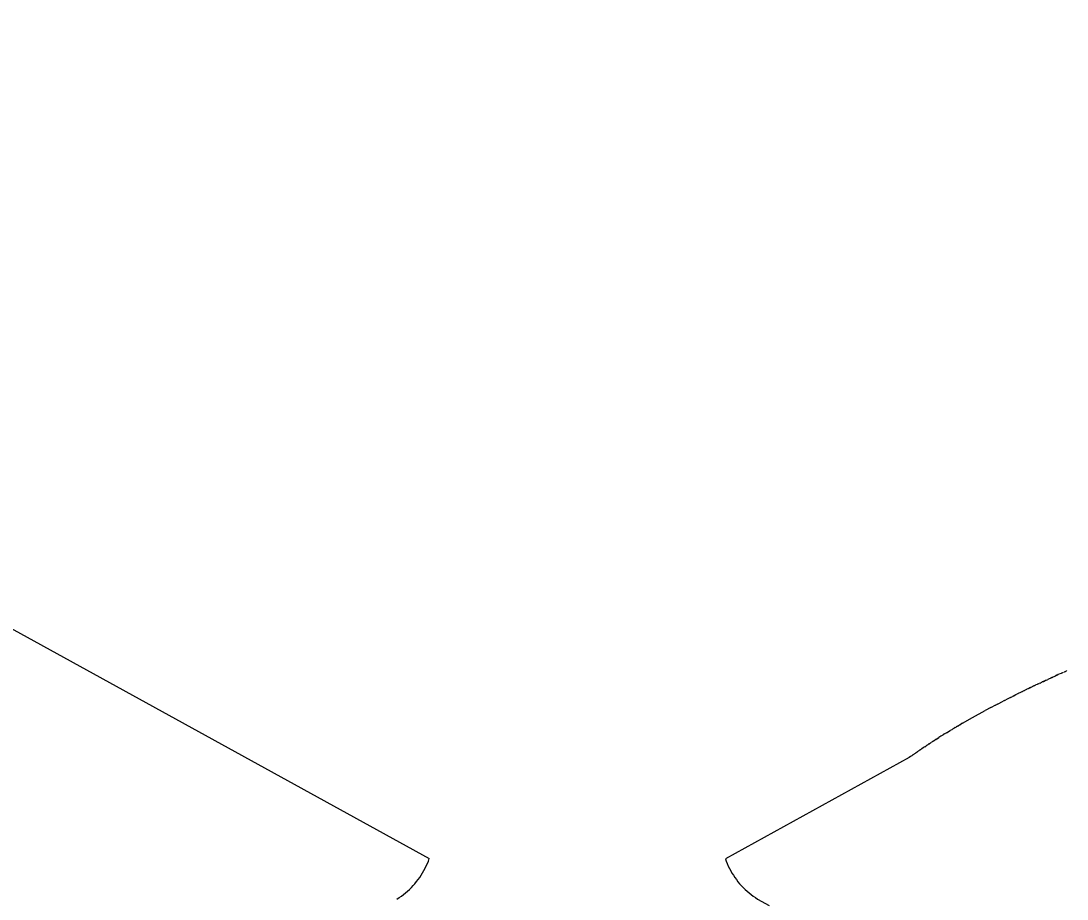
# Model space of a CAD drawing. Header units: millimetres. Extents: x 311 to 4068, y 1050 to 3803.
# Drawn here: x 714.06 to 760.47, y 2845.07 to 2884.01 of the extents above; entities that cross this region are included whole.
import ezdxf

# ---------------------------------------------------------------- set-up
doc = ezdxf.new("R2010")
doc.units = ezdxf.units.MM
doc.layers.add('ZANO_R', color=7, linetype='Continuous', lineweight=0)
doc.layers.add('ZANO_W', color=1, linetype='Continuous', lineweight=0)
doc.styles.get("Standard").update_dxf_attribs({"font": 'ARIALUNI.TTF'})
doc.dimstyles.new('pl i ang', dxfattribs={"dimtxt": 50, "dimasz": 50, "dimexe": 1.25, "dimexo": 0.625, "dimgap": 10, "dimtad": 1, "dimtoh": 1, "dimtxsty": 'Standard', "dimcen": 2.5, "dimclrd": 1, "dimclre": 1, "dimclrt": 1, "dimadec": 0, "dimazin": 0, "dimtfac": 1, "dimtmove": 0, "dimatfit": 3, "dimfxl": 1, "dimarcsym": 1})

# ---------------------------------------------------------------- blocks, each defined once
blk = doc.blocks.new('*D407')
at = {"layer": 'ZANO_W', "color": 1, "lineweight": -2}
for p, q in [((563.749, 2930.856), (563.749, 2664.746)), ((913.743, 2930.862), (913.743, 2664.746)), ((603.749, 2674.746), (873.743, 2674.746))]:
    blk.add_line(p, q, dxfattribs=at)
at = {"layer": 'ZANO_W', "color": 1}
for points in [[(603.749, 2681.413), (603.749, 2668.079), (563.749, 2674.746)], [(873.743, 2668.079), (873.743, 2681.413), (913.743, 2674.746)]]:
    blk.add_solid(points, dxfattribs=at)
at = {"layer": 'ZANO_W', "color": 1, "insert": (738.746, 2705.182), "char_height": 40, "attachment_point": 5}
blk.add_mtext('350', dxfattribs=at)
blk = doc.blocks.new('*D409')
at = {"layer": 'ZANO_W', "color": 1, "lineweight": -2}
for p, q in [((748.743, 3712.066), (1183.473, 3712.066)), ((1173.473, 3672.066), (1173.473, 2589.419)), ((1034.368, 2549.419), (1183.473, 2549.419))]:
    blk.add_line(p, q, dxfattribs=at)
at = {"layer": 'ZANO_W', "color": 1}
for points in [[(1180.14, 3672.066), (1166.807, 3672.066), (1173.473, 3712.066)], [(1166.807, 2589.419), (1180.14, 2589.419), (1173.473, 2549.419)]]:
    blk.add_solid(points, dxfattribs=at)
at = {"layer": 'ZANO_W', "color": 1, "insert": (1143.037, 3130.743), "char_height": 40, "attachment_point": 5, "rotation": 90}
blk.add_mtext('1163', dxfattribs=at)

msp = doc.modelspace()

# ---------------------------------------------------------------- linework, layer by layer
at = {"layer": 'ZANO_R'}
for p, q in [((667.651, 2882.373), (732.176, 2846.87)), ((760.432, 2855.184), (760.44, 2855.188)), ((760.451, 2855.193), (760.46, 2855.197)), ((760.471, 2855.203), (760.472, 2855.203)), ((759.397, 2854.708), (759.44, 2854.728)), ((759.455, 2854.735), (759.44, 2854.728)), ((759.455, 2854.735), (759.504, 2854.758)), ((759.512, 2854.762), (759.504, 2854.758)), ((759.512, 2854.762), (759.625, 2854.814)), ((759.671, 2854.835), (759.625, 2854.814)), ((759.671, 2854.835), (759.683, 2854.841)), ((759.72, 2854.858), (759.683, 2854.841)), ((759.72, 2854.858), (759.739, 2854.867)), ((759.767, 2854.88), (759.739, 2854.867)), ((759.767, 2854.88), (759.792, 2854.891)), ((759.813, 2854.901), (759.792, 2854.891)), ((759.813, 2854.901), (759.844, 2854.915)), ((759.856, 2854.921), (759.844, 2854.915)), ((759.856, 2854.921), (759.939, 2854.959)), ((760.015, 2854.993), (759.939, 2854.959)), ((760.015, 2854.993), (760.031, 2855.001)), ((760.084, 2855.025), (760.031, 2855.001)), ((760.084, 2855.025), (760.112, 2855.038)), ((760.205, 2855.08), (760.112, 2855.038)), ((760.205, 2855.08), (760.219, 2855.086)), ((760.257, 2855.103), (760.219, 2855.086)), ((760.257, 2855.103), (760.279, 2855.114)), ((760.303, 2855.125), (760.307, 2855.126)), ((760.344, 2855.143), (760.355, 2855.148)), ((760.379, 2855.159), (760.396, 2855.167)), ((760.408, 2855.173), (760.413, 2855.175)), ((758.496, 2854.278), (758.43, 2854.246)), ((758.496, 2854.278), (758.52, 2854.289)), ((758.588, 2854.323), (758.52, 2854.289)), ((758.588, 2854.323), (758.607, 2854.332)), ((758.677, 2854.366), (758.607, 2854.332)), ((758.677, 2854.366), (758.693, 2854.373)), ((758.762, 2854.407), (758.693, 2854.373)), ((758.762, 2854.407), (758.776, 2854.414)), ((758.843, 2854.446), (758.776, 2854.414)), ((758.843, 2854.446), (758.858, 2854.453)), ((758.922, 2854.484), (758.858, 2854.453)), ((758.922, 2854.484), (758.938, 2854.491)), ((758.997, 2854.52), (758.938, 2854.491)), ((758.997, 2854.52), (759.015, 2854.528)), ((759.07, 2854.554), (759.015, 2854.528)), ((759.07, 2854.554), (759.091, 2854.564)), ((759.14, 2854.587), (759.091, 2854.564)), ((759.14, 2854.587), (759.165, 2854.599)), ((759.208, 2854.619), (759.165, 2854.599)), ((759.208, 2854.619), (759.237, 2854.633)), ((759.273, 2854.65), (759.237, 2854.633)), ((759.273, 2854.65), (759.306, 2854.665)), ((759.336, 2854.679), (759.306, 2854.665)), ((759.336, 2854.679), (759.374, 2854.697)), ((759.397, 2854.708), (759.374, 2854.697)), ((757.385, 2853.718), (757.644, 2853.852)), ((757.696, 2853.878), (757.644, 2853.852)), ((757.696, 2853.878), (757.749, 2853.905)), ((757.959, 2854.012), (757.749, 2853.905)), ((757.959, 2854.012), (758.052, 2854.059)), ((758.078, 2854.071), (758.052, 2854.059)), ((758.078, 2854.071), (758.15, 2854.107)), ((758.191, 2854.127), (758.15, 2854.107)), ((758.191, 2854.127), (758.245, 2854.154)), ((758.297, 2854.18), (758.245, 2854.154)), ((758.297, 2854.18), (758.339, 2854.201)), ((758.399, 2854.23), (758.339, 2854.201)), ((758.399, 2854.23), (758.43, 2854.245)), ((756.283, 2853.124), (756.839, 2853.429)), ((757.087, 2853.562), (756.839, 2853.429)), ((757.087, 2853.562), (757.208, 2853.626)), ((757.293, 2853.67), (757.208, 2853.626)), ((757.293, 2853.67), (757.32, 2853.684)), ((757.385, 2853.718), (757.32, 2853.684)), ((755.827, 2852.864), (755.759, 2852.825)), ((755.827, 2852.864), (756.27, 2853.116)), ((756.283, 2853.124), (756.27, 2853.116)), ((755.038, 2852.393), (755.087, 2852.423)), ((755.124, 2852.446), (755.087, 2852.423)), ((755.124, 2852.446), (755.288, 2852.546)), ((755.308, 2852.558), (755.288, 2852.546)), ((755.308, 2852.558), (755.369, 2852.594)), ((755.406, 2852.617), (755.369, 2852.594)), ((755.406, 2852.617), (755.459, 2852.648)), ((755.506, 2852.677), (755.459, 2852.648)), ((755.506, 2852.677), (755.563, 2852.71)), ((755.61, 2852.738), (755.563, 2852.71)), ((755.61, 2852.738), (755.687, 2852.783)), ((755.717, 2852.801), (755.687, 2852.783)), ((755.717, 2852.801), (755.759, 2852.825)), ((754.302, 2851.922), (754.34, 2851.948)), ((754.354, 2851.957), (754.34, 2851.948)), ((754.354, 2851.957), (754.392, 2851.982)), ((754.409, 2851.993), (754.392, 2851.982)), ((754.409, 2851.993), (754.447, 2852.018)), ((754.466, 2852.031), (754.447, 2852.018)), ((754.466, 2852.031), (754.506, 2852.056)), ((754.527, 2852.07), (754.506, 2852.056)), ((754.527, 2852.07), (754.569, 2852.097)), ((754.59, 2852.111), (754.569, 2852.097)), ((754.59, 2852.111), (754.637, 2852.141)), ((754.656, 2852.153), (754.637, 2852.141)), ((754.656, 2852.153), (754.71, 2852.188)), ((754.726, 2852.197), (754.71, 2852.188)), ((754.726, 2852.197), (754.79, 2852.238)), ((754.875, 2852.291), (754.79, 2852.238)), ((754.875, 2852.291), (754.878, 2852.294)), ((754.954, 2852.341), (754.878, 2852.294)), ((754.954, 2852.341), (754.976, 2852.355)), ((755.038, 2852.393), (754.976, 2852.355)), ((753.646, 2851.474), (753.632, 2851.464)), ((753.646, 2851.474), (753.663, 2851.486)), ((753.685, 2851.502), (753.663, 2851.486)), ((753.685, 2851.502), (753.697, 2851.51)), ((753.73, 2851.533), (753.697, 2851.51)), ((753.73, 2851.533), (753.775, 2851.565)), ((753.779, 2851.567), (753.775, 2851.565)), ((753.779, 2851.567), (753.821, 2851.596)), ((753.834, 2851.606), (753.821, 2851.596)), ((753.834, 2851.606), (753.87, 2851.631)), ((753.894, 2851.647), (753.87, 2851.631)), ((753.894, 2851.647), (753.925, 2851.668)), ((753.961, 2851.693), (753.925, 2851.668)), ((753.961, 2851.693), (753.985, 2851.709)), ((754.035, 2851.743), (753.985, 2851.709)), ((754.035, 2851.743), (754.05, 2851.754)), ((754.115, 2851.798), (754.05, 2851.754)), ((754.115, 2851.798), (754.122, 2851.803)), ((754.159, 2851.827), (754.122, 2851.803)), ((754.159, 2851.827), (754.202, 2851.856)), ((754.252, 2851.889), (754.202, 2851.856)), ((754.252, 2851.889), (754.292, 2851.916)), ((754.302, 2851.922), (754.292, 2851.916)), ((753.466, 2851.348), (745.314, 2846.862)), ((753.523, 2851.387), (753.466, 2851.348)), ((753.58, 2851.427), (753.523, 2851.387)), ((753.58, 2851.427), (753.605, 2851.445)), ((753.611, 2851.449), (753.605, 2851.445)), ((753.611, 2851.449), (753.632, 2851.464)), ((732.136, 2846.76), (732.176, 2846.87)), ((745.314, 2846.862), (745.354, 2846.752)), ((731.941, 2846.333), (731.996, 2846.437)), ((731.996, 2846.437), (732.046, 2846.543)), ((732.046, 2846.543), (732.093, 2846.651)), ((732.093, 2846.651), (732.136, 2846.76)), ((745.354, 2846.752), (745.397, 2846.644)), ((745.397, 2846.644), (745.444, 2846.537)), ((745.444, 2846.537), (745.495, 2846.431)), ((745.495, 2846.431), (745.549, 2846.328)), ((731.618, 2845.845), (731.689, 2845.938)), ((731.689, 2845.938), (731.757, 2846.034)), ((731.757, 2846.034), (731.822, 2846.132)), ((731.822, 2846.132), (731.883, 2846.231)), ((731.883, 2846.231), (731.941, 2846.333)), ((745.549, 2846.328), (745.607, 2846.226)), ((745.607, 2846.226), (745.668, 2846.127)), ((745.668, 2846.127), (745.733, 2846.03)), ((745.733, 2846.03), (745.801, 2845.935)), ((745.801, 2845.935), (745.872, 2845.842)), ((731.214, 2845.421), (731.301, 2845.5)), ((731.301, 2845.5), (731.384, 2845.582)), ((731.384, 2845.582), (731.465, 2845.667)), ((731.465, 2845.667), (731.543, 2845.755)), ((731.543, 2845.755), (731.618, 2845.845)), ((745.872, 2845.842), (745.946, 2845.752)), ((745.946, 2845.752), (746.024, 2845.665)), ((746.024, 2845.665), (746.104, 2845.58)), ((746.104, 2845.58), (746.188, 2845.498)), ((746.188, 2845.498), (746.274, 2845.419)), ((730.744, 2845.072), (730.843, 2845.136)), ((730.843, 2845.136), (730.939, 2845.202)), ((730.939, 2845.202), (731.033, 2845.272)), ((731.033, 2845.272), (731.125, 2845.345)), ((731.125, 2845.345), (731.214, 2845.421)), ((746.274, 2845.419), (746.363, 2845.344)), ((746.363, 2845.344), (746.454, 2845.271)), ((746.454, 2845.271), (746.548, 2845.201)), ((746.548, 2845.201), (746.645, 2845.135)), ((746.645, 2845.135), (746.743, 2845.072)), ((746.743, 2845.072), (747.261, 2844.785))]:
    msp.add_line(p, q, dxfattribs=at)

# ---------------------------------------------------------------- dimensions: what is measured, and where the dimension line sits
at = {"layer": 'ZANO_W'}
dim = msp.add_linear_dim(base=(1173.473, 2549.419), p1=(738.743, 3712.066), p2=(1024.368, 2549.419), angle=90, dimstyle='pl i ang', override={"dimtxt": 40, "dimasz": 40, "dimexe": 10, "dimexo": 10, "dimtoh": 0, "dimdec": 0, "dimtdec": 0, "dimtmove": 1}, dxfattribs=at)
dim.commit()
dim.dimension.update_dxf_attribs({"geometry": '*D409', "text_midpoint": (1143.037, 3130.743)})
dim = msp.add_linear_dim(base=(913.743, 2674.746), p1=(563.749, 2940.856), p2=(913.743, 2940.862), dimstyle='pl i ang', override={"dimtxt": 40, "dimasz": 40, "dimexe": 10, "dimexo": 10, "dimtoh": 0, "dimdec": 0, "dimtdec": 0, "dimtmove": 1}, dxfattribs=at)
dim.commit()
dim.dimension.update_dxf_attribs({"geometry": '*D407', "text_midpoint": (738.746, 2705.182)})

doc.saveas('drawing.dxf')
